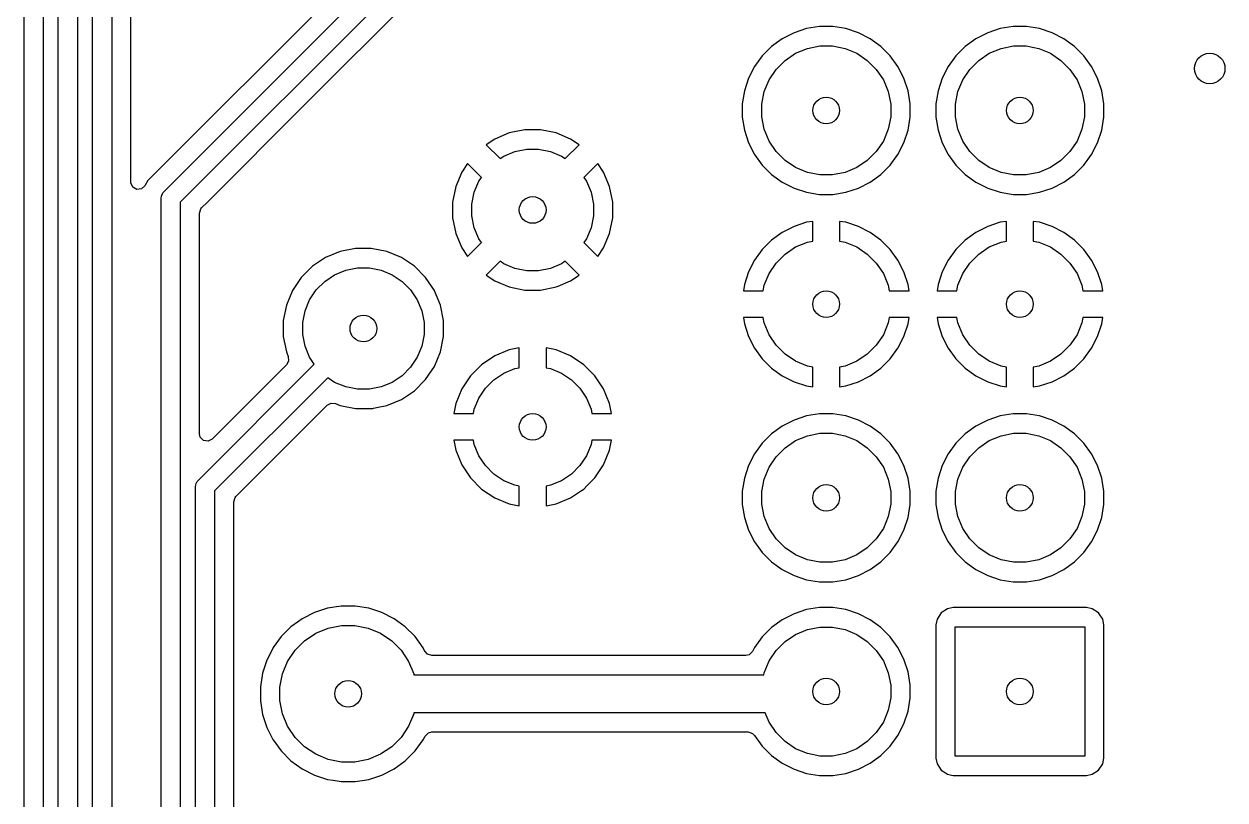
# Model space of a CAD drawing. Extents: x 0 to 130, y -140 to 0.
# Drawn here: x 31.95 to 47.7, y -109.59 to -99.42 of the extents above; entities that cross this region are included whole.
import ezdxf

# ---------------------------------------------------------------- set-up
doc = ezdxf.new("R2010")
doc.units = 0
doc.layers.add('BLACK', color=7, linetype='CONTINUOUS')

msp = doc.modelspace()

# ---------------------------------------------------------------- linework, layer by layer
at = {"layer": 'BLACK', "linetype": 'CONTINUOUS'}
for p, q in [((32.399, -119.942792), (32.399, -56.945208)), ((32.649, -56.996984), (32.649, -119.891015)), ((32.849, -119.756396), (32.849, -57.131604)), ((33.099, -57.18338), (33.099, -119.70462)), ((31.949, -132.734), (31.949, -57.94538)), ((32.199, -57.893604), (32.199, -132.682223)), ((33.3495, -101.488383), (33.3495, -85.223385)), ((38.644833, -96.398526), (33.643438, -101.399921)), ((33.785612, -101.612008), (38.787008, -96.610612)), ((38.927172, -96.824), (33.999, -101.752172)), ((35.642048, -100.463385), (39.001937, -97.103496)), ((42.047558, -99.530125), (41.893214, -99.608766)), ((42.047561, -99.530123), (42.047558, -99.530125)), ((42.212293, -99.476598), (42.047561, -99.530123)), ((42.212297, -99.476597), (42.212293, -99.476598)), ((42.383386, -99.4495), (42.212297, -99.476597)), ((42.383389, -99.4495), (42.383386, -99.4495)), ((42.556611, -99.4495), (42.383389, -99.4495)), ((42.556614, -99.4495), (42.556611, -99.4495)), ((42.727702, -99.476597), (42.556614, -99.4495)), ((42.727706, -99.476598), (42.727702, -99.476597)), ((42.892438, -99.530123), (42.727706, -99.476598)), ((42.892441, -99.530125), (42.892438, -99.530123)), ((43.046785, -99.608766), (42.892441, -99.530125)), ((44.587558, -99.530125), (44.433214, -99.608766)), ((44.587561, -99.530123), (44.587558, -99.530125)), ((44.752293, -99.476598), (44.587561, -99.530123)), ((44.752297, -99.476597), (44.752293, -99.476598)), ((44.923386, -99.4495), (44.752297, -99.476597)), ((44.923389, -99.4495), (44.923386, -99.4495)), ((45.096611, -99.4495), (44.923389, -99.4495)), ((45.096614, -99.4495), (45.096611, -99.4495)), ((45.267702, -99.476597), (45.096614, -99.4495)), ((45.267706, -99.476598), (45.267702, -99.476597)), ((45.432438, -99.530123), (45.267706, -99.476598)), ((45.432441, -99.530125), (45.432438, -99.530123)), ((45.586785, -99.608766), (45.432441, -99.530125)), ((41.893214, -99.608766), (41.753073, -99.710585)), ((43.046787, -99.608767), (43.046785, -99.608766)), ((43.046788, -99.608768), (43.046787, -99.608767)), ((43.186928, -99.710586), (43.046788, -99.608768)), ((44.433214, -99.608766), (44.293073, -99.710585)), ((45.586787, -99.608767), (45.586785, -99.608766)), ((45.586788, -99.608768), (45.586787, -99.608767)), ((45.726928, -99.710586), (45.586788, -99.608768)), ((41.630585, -99.833073), (41.528766, -99.973214)), ((41.753073, -99.710585), (41.630585, -99.833073)), ((41.930766, -99.892941), (42.069313, -99.800367)), ((42.069313, -99.800367), (42.223258, -99.736601)), ((42.223258, -99.736601), (42.386685, -99.704093)), ((42.386685, -99.704093), (42.553315, -99.704093)), ((42.553315, -99.704093), (42.716742, -99.736601)), ((42.716742, -99.736601), (42.870687, -99.800367)), ((42.870687, -99.800367), (43.009234, -99.892941)), ((43.309414, -99.833072), (43.186928, -99.710586)), ((43.411232, -99.973212), (43.309414, -99.833072)), ((44.170585, -99.833073), (44.068766, -99.973214)), ((44.293073, -99.710585), (44.170585, -99.833073)), ((44.470766, -99.892941), (44.609313, -99.800367)), ((44.609313, -99.800367), (44.763258, -99.736601)), ((44.763258, -99.736601), (44.926685, -99.704093)), ((44.926685, -99.704093), (45.093315, -99.704093)), ((45.093315, -99.704093), (45.256742, -99.736601)), ((45.256742, -99.736601), (45.410687, -99.800367)), ((45.410687, -99.800367), (45.549234, -99.892941)), ((45.849414, -99.833072), (45.726928, -99.710586)), ((45.951232, -99.973212), (45.849414, -99.833072)), ((41.528766, -99.973214), (41.450125, -100.127558)), ((41.720367, -100.149313), (41.812941, -100.010766)), ((41.812941, -100.010766), (41.930766, -99.892941)), ((43.009234, -99.892941), (43.127059, -100.010766)), ((43.127059, -100.010766), (43.219633, -100.149313)), ((43.489873, -100.127555), (43.411232, -99.973212)), ((44.068766, -99.973214), (43.990125, -100.127558)), ((44.260367, -100.149313), (44.352941, -100.010766)), ((44.352941, -100.010766), (44.470766, -99.892941)), ((45.549234, -99.892941), (45.667059, -100.010766)), ((45.667059, -100.010766), (45.759633, -100.149313)), ((46.029873, -100.127555), (45.951232, -99.973212)), ((41.450123, -100.127561), (41.396598, -100.292293)), ((41.450125, -100.127558), (41.450123, -100.127561)), ((41.656601, -100.303258), (41.720367, -100.149313)), ((43.219633, -100.149313), (43.283399, -100.303258)), ((43.489873, -100.127557), (43.489873, -100.127555)), ((43.489874, -100.127558), (43.489873, -100.127557)), ((43.489876, -100.127561), (43.489874, -100.127558)), ((43.543401, -100.292293), (43.489876, -100.127561)), ((43.990123, -100.127561), (43.936598, -100.292293)), ((43.990125, -100.127558), (43.990123, -100.127561)), ((44.196601, -100.303258), (44.260367, -100.149313)), ((45.759633, -100.149313), (45.823399, -100.303258)), ((46.029873, -100.127557), (46.029873, -100.127555)), ((46.029874, -100.127558), (46.029873, -100.127557)), ((46.029876, -100.127561), (46.029874, -100.127558)), ((46.083401, -100.292293), (46.029876, -100.127561)), ((41.396597, -100.292297), (41.3695, -100.463385)), ((41.396598, -100.292293), (41.396597, -100.292297)), ((41.624093, -100.466685), (41.656601, -100.303258)), ((43.283399, -100.303258), (43.315907, -100.466685)), ((43.543402, -100.292297), (43.543401, -100.292293)), ((43.5705, -100.463385), (43.543402, -100.292297)), ((43.936597, -100.292297), (43.9095, -100.463385)), ((43.936598, -100.292293), (43.936597, -100.292297)), ((44.164093, -100.466685), (44.196601, -100.303258)), ((45.823399, -100.303258), (45.855907, -100.466685)), ((46.083402, -100.292297), (46.083401, -100.292293)), ((46.1105, -100.463385), (46.083402, -100.292297)), ((34.353652, -101.751781), (35.642048, -100.463385)), ((41.3695, -100.463385), (41.3695, -100.636614)), ((41.624093, -100.633315), (41.624093, -100.466685)), ((43.315907, -100.466685), (43.315907, -100.633315)), ((43.5705, -100.636614), (43.5705, -100.463385)), ((43.9095, -100.463385), (43.9095, -100.636614)), ((44.164093, -100.633315), (44.164093, -100.466685)), ((45.855907, -100.466685), (45.855907, -100.633315)), ((46.1105, -100.636614), (46.1105, -100.463385)), ((41.3695, -100.636614), (41.396597, -100.807702)), ((41.656601, -100.796742), (41.624093, -100.633315)), ((43.315907, -100.633315), (43.283399, -100.796742)), ((43.543402, -100.807702), (43.5705, -100.636614)), ((43.9095, -100.636614), (43.936597, -100.807702)), ((44.196601, -100.796742), (44.164093, -100.633315)), ((45.855907, -100.633315), (45.823399, -100.796742)), ((46.083402, -100.807702), (46.1105, -100.636614)), ((38.516581, -100.8052), (38.313727, -100.845549)), ((38.723418, -100.8052), (38.516581, -100.8052)), ((38.926272, -100.845549), (38.723418, -100.8052)), ((41.720367, -100.950687), (41.656601, -100.796742)), ((43.283399, -100.796742), (43.219633, -100.950687)), ((44.260367, -100.950687), (44.196601, -100.796742)), ((45.823399, -100.796742), (45.759633, -100.950687)), ((38.122638, -100.924701), (38.011349, -100.999061)), ((38.313727, -100.845549), (38.122638, -100.924701)), ((39.11736, -100.924701), (38.926272, -100.845549)), ((39.117374, -100.924708), (39.11736, -100.924701)), ((39.22865, -100.99906), (39.117374, -100.924708)), ((41.396597, -100.807702), (41.396598, -100.807706)), ((41.396598, -100.807706), (41.450123, -100.972438)), ((41.812941, -101.089234), (41.720367, -100.950687)), ((43.219633, -100.950687), (43.127059, -101.089234)), ((43.489876, -100.972438), (43.543401, -100.807706)), ((43.543401, -100.807706), (43.543402, -100.807702)), ((43.936597, -100.807702), (43.936598, -100.807706)), ((43.936598, -100.807706), (43.990123, -100.972438)), ((44.352941, -101.089234), (44.260367, -100.950687)), ((45.759633, -100.950687), (45.667059, -101.089234)), ((46.029876, -100.972438), (46.083401, -100.807706)), ((46.083401, -100.807706), (46.083402, -100.807702)), ((38.011349, -100.999061), (38.194367, -101.182079)), ((38.242883, -101.149663), (38.387772, -101.089648)), ((38.387772, -101.089648), (38.541586, -101.059052)), ((38.541586, -101.059052), (38.698414, -101.059052)), ((38.698414, -101.059052), (38.852228, -101.089648)), ((38.852228, -101.089648), (38.997117, -101.149663)), ((39.04563, -101.182078), (39.22865, -100.99906)), ((41.450123, -100.972438), (41.450125, -100.972441)), ((41.450125, -100.972441), (41.525595, -101.120562)), ((41.525595, -101.120562), (41.528768, -101.126788)), ((41.930766, -101.207059), (41.812941, -101.089234)), ((43.127059, -101.089234), (43.009234, -101.207059)), ((43.411232, -101.126788), (43.489873, -100.972445)), ((43.489873, -100.972445), (43.489874, -100.97244)), ((43.489874, -100.97244), (43.489876, -100.972438)), ((43.990123, -100.972438), (43.990125, -100.972441)), ((43.990125, -100.972441), (44.065595, -101.120562)), ((44.065595, -101.120562), (44.068768, -101.126788)), ((44.470766, -101.207059), (44.352941, -101.089234)), ((45.667059, -101.089234), (45.549234, -101.207059)), ((45.951232, -101.126788), (46.029873, -100.972445)), ((46.029873, -100.972445), (46.029874, -100.97244)), ((46.029874, -100.97244), (46.029876, -100.972438)), ((37.763861, -101.246549), (37.689501, -101.357838)), ((37.946879, -101.429567), (37.763861, -101.246549)), ((38.194367, -101.182079), (38.242883, -101.149663)), ((38.997117, -101.149663), (39.04563, -101.182078)), ((39.476137, -101.246549), (39.293119, -101.429566)), ((39.550498, -101.357839), (39.476137, -101.246549)), ((41.528768, -101.126788), (41.630586, -101.266928)), ((41.630586, -101.266928), (41.753072, -101.389414)), ((42.069313, -101.299633), (41.930766, -101.207059)), ((43.009234, -101.207059), (42.870687, -101.299633)), ((43.186928, -101.389414), (43.309414, -101.266928)), ((43.309414, -101.266928), (43.411232, -101.126788)), ((44.068768, -101.126788), (44.170586, -101.266928)), ((44.170586, -101.266928), (44.293072, -101.389414)), ((44.609313, -101.299633), (44.470766, -101.207059)), ((45.549234, -101.207059), (45.410687, -101.299633)), ((45.726928, -101.389414), (45.849414, -101.266928)), ((45.849414, -101.266928), (45.951232, -101.126788)), ((33.643437, -101.39992), (33.573526, -101.469832)), ((33.643438, -101.399921), (33.643437, -101.39992)), ((37.689501, -101.357838), (37.610349, -101.548927)), ((37.914463, -101.478083), (37.946879, -101.429567)), ((39.293119, -101.429566), (39.325537, -101.478083)), ((39.62965, -101.548927), (39.550498, -101.357839)), ((41.753072, -101.389414), (41.893212, -101.491232)), ((42.223258, -101.363399), (42.069313, -101.299633)), ((42.386685, -101.395907), (42.223258, -101.363399)), ((42.553315, -101.395907), (42.386685, -101.395907)), ((42.716742, -101.363399), (42.553315, -101.395907)), ((42.870687, -101.299633), (42.716742, -101.363399)), ((43.046788, -101.491232), (43.186928, -101.389414)), ((44.293072, -101.389414), (44.433212, -101.491232)), ((44.763258, -101.363399), (44.609313, -101.299633)), ((44.926685, -101.395907), (44.763258, -101.363399)), ((45.093315, -101.395907), (44.926685, -101.395907)), ((45.256742, -101.363399), (45.093315, -101.395907)), ((45.410687, -101.299633), (45.256742, -101.363399)), ((45.586788, -101.491232), (45.726928, -101.389414)), ((33.350042, -101.498731), (33.3495, -101.488383)), ((33.374928, -101.554626), (33.350042, -101.498731)), ((33.427916, -101.585219), (33.374928, -101.554626)), ((33.488766, -101.578824), (33.427916, -101.585219)), ((33.534236, -101.537884), (33.488766, -101.578824)), ((33.573526, -101.469832), (33.534236, -101.537884)), ((37.610349, -101.548927), (37.57, -101.751781)), ((37.854448, -101.622972), (37.914463, -101.478083)), ((39.325537, -101.478083), (39.385552, -101.622972)), ((39.669999, -101.751781), (39.62965, -101.548927)), ((41.893212, -101.491232), (42.047555, -101.569873)), ((42.047555, -101.569873), (42.047557, -101.569873)), ((42.047557, -101.569873), (42.047558, -101.569874)), ((42.047558, -101.569874), (42.047561, -101.569876)), ((42.047561, -101.569876), (42.212293, -101.623401)), ((42.727706, -101.623401), (42.892438, -101.569876)), ((42.892438, -101.569876), (42.89244, -101.569874)), ((42.89244, -101.569874), (42.892445, -101.569873)), ((42.892445, -101.569873), (43.046788, -101.491232)), ((44.433212, -101.491232), (44.587555, -101.569873)), ((44.587555, -101.569873), (44.587557, -101.569873)), ((44.587557, -101.569873), (44.587558, -101.569874)), ((44.587558, -101.569874), (44.587561, -101.569876)), ((44.587561, -101.569876), (44.752293, -101.623401)), ((45.267706, -101.623401), (45.432438, -101.569876)), ((45.432438, -101.569876), (45.43244, -101.569874)), ((45.43244, -101.569874), (45.432445, -101.569873)), ((45.432445, -101.569873), (45.586788, -101.491232)), ((33.749, -101.700396), (33.751402, -101.67601)), ((33.749, -119.383604), (33.749, -101.700396)), ((33.751402, -101.67601), (33.770066, -101.63095)), ((33.770066, -101.63095), (33.770071, -101.630944)), ((33.770071, -101.630944), (33.785612, -101.612008)), ((37.823852, -101.776786), (37.854448, -101.622972)), ((39.385552, -101.622972), (39.416148, -101.776786)), ((42.212293, -101.623401), (42.212297, -101.623402)), ((42.212297, -101.623402), (42.383386, -101.6505)), ((42.383386, -101.6505), (42.383389, -101.6505)), ((42.383389, -101.6505), (42.556614, -101.6505)), ((42.556614, -101.6505), (42.727702, -101.623402)), ((42.727702, -101.623402), (42.727706, -101.623401)), ((44.752293, -101.623401), (44.752297, -101.623402)), ((44.752297, -101.623402), (44.923386, -101.6505)), ((44.923386, -101.6505), (44.923389, -101.6505)), ((44.923389, -101.6505), (45.096614, -101.6505)), ((45.096614, -101.6505), (45.267702, -101.623402)), ((45.267702, -101.623402), (45.267706, -101.623401)), ((33.999, -101.752172), (33.999, -119.331827)), ((34.2495, -101.896941), (34.268407, -101.83875)), ((34.2495, -104.790454), (34.2495, -101.896941)), ((34.268407, -101.83875), (34.278496, -101.826937)), ((34.278496, -101.826937), (34.353652, -101.751781)), ((37.57, -101.751781), (37.57, -101.958618)), ((37.823852, -101.933614), (37.823852, -101.776786)), ((39.416148, -101.776786), (39.416148, -101.933614)), ((39.67, -101.751786), (39.669999, -101.751781)), ((39.67, -101.958613), (39.67, -101.751786)), ((37.57, -101.958618), (37.610349, -102.161472)), ((37.854448, -102.087428), (37.823852, -101.933614)), ((39.416148, -101.933614), (39.385552, -102.087428)), ((39.62965, -102.161472), (39.669999, -101.958618)), ((39.669999, -101.958618), (39.67, -101.958613)), ((42.212412, -102.017086), (42.047751, -102.070588)), ((42.294999, -102.004005), (42.212412, -102.017086)), ((42.295, -102.004005), (42.294999, -102.004005)), ((42.295, -102.26233), (42.295, -102.004005)), ((42.727587, -102.017086), (42.645, -102.004005)), ((42.645, -102.004005), (42.645, -102.26233)), ((42.892248, -102.070588), (42.727587, -102.017086)), ((44.752412, -102.017086), (44.587751, -102.070588)), ((44.834999, -102.004005), (44.752412, -102.017086)), ((44.835, -102.004005), (44.834999, -102.004005)), ((44.835, -102.26233), (44.835, -102.004005)), ((45.267587, -102.017086), (45.185, -102.004005)), ((45.185, -102.004005), (45.185, -102.26233)), ((45.432248, -102.070588), (45.267587, -102.017086)), ((37.610349, -102.161472), (37.689501, -102.35256)), ((37.914463, -102.232317), (37.854448, -102.087428)), ((39.385552, -102.087428), (39.325537, -102.232317)), ((39.550498, -102.352561), (39.62965, -102.161472)), ((41.893471, -102.149197), (41.753403, -102.250962)), ((41.893475, -102.149195), (41.893471, -102.149197)), ((42.047751, -102.070588), (41.893475, -102.149195)), ((43.046524, -102.149195), (42.892248, -102.070588)), ((43.046528, -102.149197), (43.046524, -102.149195)), ((43.186596, -102.250962), (43.046528, -102.149197)), ((44.433471, -102.149197), (44.293403, -102.250962)), ((44.433475, -102.149195), (44.433471, -102.149197)), ((44.587751, -102.070588), (44.433475, -102.149195)), ((45.586524, -102.149195), (45.432248, -102.070588)), ((45.586528, -102.149197), (45.586524, -102.149195)), ((45.726596, -102.250962), (45.586528, -102.149197)), ((36.296532, -102.3595), (36.093581, -102.399869)), ((36.296535, -102.3595), (36.296532, -102.3595)), ((36.503465, -102.3595), (36.296535, -102.3595)), ((36.503467, -102.3595), (36.503465, -102.3595)), ((36.706418, -102.399869), (36.503467, -102.3595)), ((37.689501, -102.35256), (37.689508, -102.352574)), ((37.689508, -102.352574), (37.76386, -102.463849)), ((37.76386, -102.463849), (37.946878, -102.28083)), ((37.946878, -102.28083), (37.914463, -102.232317)), ((39.325537, -102.232317), (39.29312, -102.280832)), ((39.29312, -102.280832), (39.476137, -102.463849)), ((39.476137, -102.463849), (39.550498, -102.352561)), ((41.630962, -102.373403), (41.529197, -102.513471)), ((41.753403, -102.250962), (41.630962, -102.373403)), ((41.930766, -102.432941), (42.069313, -102.340367)), ((42.069313, -102.340367), (42.223258, -102.276601)), ((42.223258, -102.276601), (42.295, -102.26233)), ((42.645, -102.26233), (42.716742, -102.276601)), ((42.716742, -102.276601), (42.870687, -102.340367)), ((42.870687, -102.340367), (43.009234, -102.432941)), ((43.309037, -102.373403), (43.186596, -102.250962)), ((43.410802, -102.513471), (43.309037, -102.373403)), ((44.170962, -102.373403), (44.069197, -102.513471)), ((44.293403, -102.250962), (44.170962, -102.373403)), ((44.470766, -102.432941), (44.609313, -102.340367)), ((44.609313, -102.340367), (44.763258, -102.276601)), ((44.763258, -102.276601), (44.835, -102.26233)), ((45.185, -102.26233), (45.256742, -102.276601)), ((45.256742, -102.276601), (45.410687, -102.340367)), ((45.410687, -102.340367), (45.549234, -102.432941)), ((45.849037, -102.373403), (45.726596, -102.250962)), ((45.950802, -102.513471), (45.849037, -102.373403)), ((35.902402, -102.479058), (35.730348, -102.59402)), ((36.093581, -102.399869), (35.902402, -102.479058)), ((36.897597, -102.479058), (36.706418, -102.399869)), ((37.069651, -102.59402), (36.897597, -102.479058)), ((38.194366, -102.528319), (38.011349, -102.711337)), ((38.242883, -102.560737), (38.194366, -102.528319)), ((39.045632, -102.52832), (38.997117, -102.560737)), ((39.228649, -102.711337), (39.045632, -102.52832)), ((41.529195, -102.513475), (41.450588, -102.667751)), ((41.529197, -102.513471), (41.529195, -102.513475)), ((41.812941, -102.550766), (41.930766, -102.432941)), ((43.009234, -102.432941), (43.127059, -102.550766)), ((43.410804, -102.513475), (43.410802, -102.513471)), ((43.489411, -102.667751), (43.410804, -102.513475)), ((44.069195, -102.513475), (43.990588, -102.667751)), ((44.069197, -102.513471), (44.069195, -102.513475)), ((44.352941, -102.550766), (44.470766, -102.432941)), ((45.549234, -102.432941), (45.667059, -102.550766)), ((45.950804, -102.513475), (45.950802, -102.513471)), ((46.029411, -102.667751), (45.950804, -102.513475)), ((35.730348, -102.59402), (35.58402, -102.740348)), ((36.022883, -102.704463), (36.167772, -102.644448)), ((36.167772, -102.644448), (36.321586, -102.613852)), ((36.321586, -102.613852), (36.478414, -102.613852)), ((36.478414, -102.613852), (36.632228, -102.644448)), ((36.632228, -102.644448), (36.777117, -102.704463)), ((37.069655, -102.594023), (37.069651, -102.59402)), ((37.215977, -102.740345), (37.069655, -102.594023)), ((38.387772, -102.620752), (38.242883, -102.560737)), ((38.541586, -102.651348), (38.387772, -102.620752)), ((38.698414, -102.651348), (38.541586, -102.651348)), ((38.852228, -102.620752), (38.698414, -102.651348)), ((38.997117, -102.560737), (38.852228, -102.620752)), ((41.450588, -102.667751), (41.397084, -102.83242)), ((41.656601, -102.843258), (41.720367, -102.689313)), ((41.720367, -102.689313), (41.812941, -102.550766)), ((43.127059, -102.550766), (43.219633, -102.689313)), ((43.219633, -102.689313), (43.283399, -102.843258)), ((43.542915, -102.83242), (43.489411, -102.667751)), ((43.990588, -102.667751), (43.937084, -102.83242)), ((44.196601, -102.843258), (44.260367, -102.689313)), ((44.260367, -102.689313), (44.352941, -102.550766)), ((45.667059, -102.550766), (45.759633, -102.689313)), ((45.759633, -102.689313), (45.823399, -102.843258)), ((46.082915, -102.83242), (46.029411, -102.667751)), ((35.58402, -102.740348), (35.469058, -102.912402)), ((35.781592, -102.902485), (35.892485, -102.791592)), ((35.892485, -102.791592), (36.022883, -102.704463)), ((36.777117, -102.704463), (36.907515, -102.791592)), ((36.907515, -102.791592), (37.018408, -102.902485)), ((37.330941, -102.912402), (37.215977, -102.740345)), ((38.011349, -102.711337), (38.122639, -102.785698)), ((38.122639, -102.785698), (38.313727, -102.86485)), ((38.926275, -102.864849), (38.954572, -102.853128)), ((38.954572, -102.853128), (38.954575, -102.853127)), ((38.954575, -102.853127), (39.117361, -102.785698)), ((39.117361, -102.785698), (39.228649, -102.711337)), ((41.397084, -102.83242), (41.384006, -102.915)), ((41.64233, -102.915), (41.656601, -102.843258)), ((43.283399, -102.843258), (43.29767, -102.915)), ((43.555994, -102.915), (43.542915, -102.83242)), ((43.937084, -102.83242), (43.924006, -102.915)), ((44.18233, -102.915), (44.196601, -102.843258)), ((45.823399, -102.843258), (45.83767, -102.915)), ((46.095994, -102.915), (46.082915, -102.83242)), ((35.469058, -102.912402), (35.389869, -103.103581)), ((35.694463, -103.032883), (35.781592, -102.902485)), ((37.018408, -102.902485), (37.105537, -103.032883)), ((37.332017, -102.915), (37.330941, -102.912402)), ((37.41013, -103.10358), (37.332017, -102.915)), ((38.313727, -102.86485), (38.516581, -102.905199)), ((38.516581, -102.905199), (38.516586, -102.9052)), ((38.516586, -102.9052), (38.723414, -102.9052)), ((38.723414, -102.9052), (38.723418, -102.905199)), ((38.723418, -102.905199), (38.926273, -102.864849)), ((38.926273, -102.864849), (38.926275, -102.864849)), ((41.384006, -102.915), (41.64233, -102.915)), ((43.29767, -102.915), (43.555994, -102.915)), ((43.924006, -102.915), (44.18233, -102.915)), ((45.83767, -102.915), (46.095994, -102.915)), ((35.389869, -103.103581), (35.3495, -103.306532)), ((35.634448, -103.177772), (35.694463, -103.032883)), ((37.105537, -103.032883), (37.165552, -103.177772)), ((37.4505, -103.306535), (37.41013, -103.10358)), ((35.3495, -103.306532), (35.3495, -103.513467)), ((35.603852, -103.331586), (35.634448, -103.177772)), ((37.165552, -103.177772), (37.196148, -103.331586)), ((37.4505, -103.513465), (37.4505, -103.306535)), ((41.384006, -103.265), (41.397084, -103.347579)), ((41.64233, -103.265), (41.384006, -103.265)), ((41.656601, -103.336742), (41.64233, -103.265)), ((43.29767, -103.265), (43.283399, -103.336742)), ((43.555994, -103.265), (43.29767, -103.265)), ((43.542915, -103.347579), (43.555994, -103.265)), ((43.924006, -103.265), (43.937084, -103.347579)), ((44.18233, -103.265), (43.924006, -103.265)), ((44.196601, -103.336742), (44.18233, -103.265)), ((45.83767, -103.265), (45.823399, -103.336742)), ((46.095994, -103.265), (45.83767, -103.265)), ((46.082915, -103.347579), (46.095994, -103.265)), ((35.603852, -103.488414), (35.603852, -103.331586)), ((37.196148, -103.331586), (37.196148, -103.488414)), ((41.397084, -103.347579), (41.450588, -103.512248)), ((41.720367, -103.490687), (41.656601, -103.336742)), ((43.283399, -103.336742), (43.219633, -103.490687)), ((43.489411, -103.512248), (43.542915, -103.347579)), ((43.937084, -103.347579), (43.990588, -103.512248)), ((44.260367, -103.490687), (44.196601, -103.336742)), ((45.823399, -103.336742), (45.759633, -103.490687)), ((46.029411, -103.512248), (46.082915, -103.347579)), ((35.3495, -103.513467), (35.389869, -103.716418)), ((35.634448, -103.642228), (35.603852, -103.488414)), ((37.196148, -103.488414), (37.165552, -103.642228)), ((37.41013, -103.71642), (37.4505, -103.513465)), ((41.450588, -103.512248), (41.529195, -103.666524)), ((41.812941, -103.629234), (41.720367, -103.490687)), ((41.930766, -103.747059), (41.812941, -103.629234)), ((43.127059, -103.629234), (43.009234, -103.747059)), ((43.219633, -103.490687), (43.127059, -103.629234)), ((43.410804, -103.666524), (43.489411, -103.512248)), ((43.990588, -103.512248), (44.069195, -103.666524)), ((44.352941, -103.629234), (44.260367, -103.490687)), ((44.470766, -103.747059), (44.352941, -103.629234)), ((45.667059, -103.629234), (45.549234, -103.747059)), ((45.759633, -103.490687), (45.667059, -103.629234)), ((45.950804, -103.666524), (46.029411, -103.512248)), ((35.389869, -103.716418), (35.41513, -103.777404)), ((35.41513, -103.777404), (35.419929, -103.8384)), ((35.694463, -103.787117), (35.634448, -103.642228)), ((35.755202, -103.87802), (35.694463, -103.787117)), ((37.105537, -103.787117), (37.018408, -103.917515)), ((37.165552, -103.642228), (37.105537, -103.787117)), ((37.330941, -103.907598), (37.41013, -103.71642)), ((38.122625, -103.769508), (37.95067, -103.884405)), ((38.122639, -103.769501), (38.122625, -103.769508)), ((38.313722, -103.690351), (38.122639, -103.769501)), ((38.313728, -103.690349), (38.313722, -103.690351)), ((38.445, -103.664237), (38.313728, -103.690349)), ((38.445, -103.923064), (38.445, -103.664237)), ((38.926271, -103.690349), (38.795, -103.664237)), ((38.795, -103.664237), (38.795, -103.923064)), ((38.926277, -103.690351), (38.926271, -103.690349)), ((39.11736, -103.769501), (38.926277, -103.690351)), ((39.117374, -103.769508), (39.11736, -103.769501)), ((39.289329, -103.884405), (39.117374, -103.769508)), ((41.529195, -103.666524), (41.529197, -103.666528)), ((41.529197, -103.666528), (41.630962, -103.806596)), ((42.069313, -103.839633), (41.930766, -103.747059)), ((43.009234, -103.747059), (42.870687, -103.839633)), ((43.309037, -103.806596), (43.410802, -103.666528)), ((43.410802, -103.666528), (43.410804, -103.666524)), ((44.069195, -103.666524), (44.069197, -103.666528)), ((44.069197, -103.666528), (44.170962, -103.806596)), ((44.609313, -103.839633), (44.470766, -103.747059)), ((45.549234, -103.747059), (45.410687, -103.839633)), ((45.849037, -103.806596), (45.950802, -103.666528)), ((45.950802, -103.666528), (45.950804, -103.666524)), ((34.235612, -105.397612), (35.755202, -103.87802)), ((35.393669, -103.885292), (34.418504, -104.860458)), ((35.419929, -103.8384), (35.393669, -103.885292)), ((37.018408, -103.917515), (36.907515, -104.028408)), ((37.215977, -104.079655), (37.330941, -103.907598)), ((37.95067, -103.884405), (37.804405, -104.03067)), ((38.242883, -103.994463), (38.387772, -103.934448)), ((38.387772, -103.934448), (38.445, -103.923064)), ((38.795, -103.923064), (38.852228, -103.934448)), ((38.852228, -103.934448), (38.997117, -103.994463)), ((39.435594, -104.03067), (39.289329, -103.884405)), ((41.630962, -103.806596), (41.753403, -103.929037)), ((41.753403, -103.929037), (41.893471, -104.030802)), ((42.223258, -103.903399), (42.069313, -103.839633)), ((42.295, -103.917669), (42.223258, -103.903399)), ((42.295, -104.175994), (42.295, -103.917669)), ((42.716742, -103.903399), (42.645, -103.917669)), ((42.645, -103.917669), (42.645, -104.175993)), ((42.870687, -103.839633), (42.716742, -103.903399)), ((43.046528, -104.030802), (43.186596, -103.929037)), ((43.186596, -103.929037), (43.309037, -103.806596)), ((44.170962, -103.806596), (44.293403, -103.929037)), ((44.293403, -103.929037), (44.433471, -104.030802)), ((44.763258, -103.903399), (44.609313, -103.839633)), ((44.835, -103.917669), (44.763258, -103.903399)), ((44.835, -104.175994), (44.835, -103.917669)), ((45.256742, -103.903399), (45.185, -103.917669)), ((45.185, -103.917669), (45.185, -104.175993)), ((45.410687, -103.839633), (45.256742, -103.903399)), ((45.586528, -104.030802), (45.726596, -103.929037)), ((45.726596, -103.929037), (45.849037, -103.806596)), ((35.931979, -104.054797), (34.449, -105.537776)), ((36.022883, -104.115537), (35.931979, -104.054797)), ((36.907515, -104.028408), (36.777117, -104.115537)), ((37.069655, -104.225977), (37.215977, -104.079655)), ((37.804405, -104.03067), (37.689508, -104.202625)), ((38.001592, -104.192485), (38.112485, -104.081592)), ((38.112485, -104.081592), (38.242883, -103.994463)), ((38.997117, -103.994463), (39.127515, -104.081592)), ((39.127515, -104.081592), (39.238408, -104.192485)), ((39.550491, -104.202625), (39.435594, -104.03067)), ((41.893471, -104.030802), (41.893475, -104.030804)), ((41.893475, -104.030804), (42.047751, -104.109411)), ((42.047751, -104.109411), (42.21242, -104.162915)), ((42.727579, -104.162915), (42.892248, -104.109411)), ((42.892248, -104.109411), (43.046524, -104.030804)), ((43.046524, -104.030804), (43.046528, -104.030802)), ((44.433471, -104.030802), (44.433475, -104.030804)), ((44.433475, -104.030804), (44.587751, -104.109411)), ((44.587751, -104.109411), (44.75242, -104.162915)), ((45.267579, -104.162915), (45.432248, -104.109411)), ((45.432248, -104.109411), (45.586524, -104.030804)), ((45.586524, -104.030804), (45.586528, -104.030802)), ((36.167772, -104.175552), (36.022883, -104.115537)), ((36.321586, -104.206148), (36.167772, -104.175552)), ((36.478414, -104.206148), (36.321586, -104.206148)), ((36.632228, -104.175552), (36.478414, -104.206148)), ((36.777117, -104.115537), (36.632228, -104.175552)), ((36.897598, -104.340941), (37.069655, -104.225977)), ((37.689501, -104.202639), (37.610349, -104.393728)), ((37.689508, -104.202625), (37.689501, -104.202639)), ((37.914463, -104.322883), (38.001592, -104.192485)), ((39.238408, -104.192485), (39.325537, -104.322883)), ((39.550498, -104.202639), (39.550491, -104.202625)), ((39.62965, -104.393728), (39.550498, -104.202639)), ((42.21242, -104.162915), (42.295, -104.175994)), ((42.645, -104.175993), (42.727579, -104.162915)), ((44.75242, -104.162915), (44.835, -104.175994)), ((45.185, -104.175993), (45.267579, -104.162915)), ((35.816036, -104.524999), (35.924708, -104.416327)), ((35.924708, -104.416327), (35.979223, -104.388552)), ((35.979223, -104.388552), (36.032593, -104.394868)), ((36.032593, -104.394868), (36.09358, -104.42013)), ((36.09358, -104.42013), (36.296535, -104.4605)), ((36.594816, -104.442329), (36.70642, -104.42013)), ((36.70642, -104.42013), (36.897598, -104.340941)), ((37.610349, -104.393728), (37.584239, -104.524999)), ((37.854448, -104.467772), (37.914463, -104.322883)), ((39.325537, -104.322883), (39.385552, -104.467772)), ((39.65576, -104.524999), (39.62965, -104.393728)), ((34.72849, -105.612546), (35.816036, -104.524999)), ((36.296535, -104.4605), (36.296536, -104.4605)), ((36.296536, -104.4605), (36.503464, -104.4605)), ((36.503464, -104.4605), (36.503465, -104.4605)), ((36.503465, -104.4605), (36.522997, -104.456614)), ((36.522997, -104.456614), (36.53357, -104.454512)), ((36.53357, -104.454512), (36.594816, -104.442329)), ((37.584239, -104.524999), (37.58424, -104.525)), ((37.58424, -104.525), (37.843064, -104.525)), ((37.843064, -104.525), (37.854448, -104.467772)), ((39.385552, -104.467772), (39.396936, -104.525)), ((39.396936, -104.525), (39.65576, -104.525)), ((39.65576, -104.525), (39.65576, -104.524999)), ((42.212293, -104.556598), (42.047561, -104.610123)), ((42.212297, -104.556597), (42.212293, -104.556598)), ((42.383386, -104.5295), (42.212297, -104.556597)), ((42.383389, -104.5295), (42.383386, -104.5295)), ((42.556611, -104.5295), (42.383389, -104.5295)), ((42.556614, -104.5295), (42.556611, -104.5295)), ((42.727702, -104.556597), (42.556614, -104.5295)), ((42.727706, -104.556598), (42.727702, -104.556597)), ((42.892438, -104.610123), (42.727706, -104.556598)), ((44.752293, -104.556598), (44.587561, -104.610123)), ((44.752297, -104.556597), (44.752293, -104.556598)), ((44.923386, -104.5295), (44.752297, -104.556597)), ((44.923389, -104.5295), (44.923386, -104.5295)), ((45.096611, -104.5295), (44.923389, -104.5295)), ((45.096614, -104.5295), (45.096611, -104.5295)), ((45.267702, -104.556597), (45.096614, -104.5295)), ((45.267706, -104.556598), (45.267702, -104.556597)), ((45.432438, -104.610123), (45.267706, -104.556598)), ((41.893214, -104.688766), (41.753073, -104.790585)), ((42.047558, -104.610125), (41.893214, -104.688766)), ((42.047561, -104.610123), (42.047558, -104.610125)), ((42.892441, -104.610125), (42.892438, -104.610123)), ((43.046785, -104.688766), (42.892441, -104.610125)), ((43.046787, -104.688767), (43.046785, -104.688766)), ((43.046788, -104.688768), (43.046787, -104.688767)), ((43.186928, -104.790586), (43.046788, -104.688768)), ((44.433214, -104.688766), (44.293073, -104.790585)), ((44.587558, -104.610125), (44.433214, -104.688766)), ((44.587561, -104.610123), (44.587558, -104.610125)), ((45.432441, -104.610125), (45.432438, -104.610123)), ((45.586785, -104.688766), (45.432441, -104.610125)), ((45.586787, -104.688767), (45.586785, -104.688766)), ((45.586788, -104.688768), (45.586787, -104.688767)), ((45.726928, -104.790586), (45.586788, -104.688768)), ((34.26029, -104.835399), (34.2495, -104.790454)), ((34.303555, -104.878664), (34.26029, -104.835399)), ((34.363987, -104.888235), (34.303555, -104.878664)), ((34.418504, -104.860458), (34.363987, -104.888235)), ((37.584239, -104.875), (37.610349, -105.006271)), ((37.843064, -104.875), (37.584239, -104.875)), ((37.854448, -104.932228), (37.843064, -104.875)), ((39.396936, -104.875), (39.385552, -104.932228)), ((39.655761, -104.875), (39.396936, -104.875)), ((39.62965, -105.006271), (39.655761, -104.875)), ((41.753073, -104.790585), (41.630585, -104.913073)), ((41.930766, -104.972941), (42.069313, -104.880367)), ((42.069313, -104.880367), (42.223258, -104.816601)), ((42.223258, -104.816601), (42.386685, -104.784093)), ((42.386685, -104.784093), (42.553315, -104.784093)), ((42.553315, -104.784093), (42.716742, -104.816601)), ((42.716742, -104.816601), (42.870687, -104.880367)), ((42.870687, -104.880367), (43.009234, -104.972941)), ((43.309414, -104.913072), (43.186928, -104.790586)), ((44.293073, -104.790585), (44.170585, -104.913073)), ((44.470766, -104.972941), (44.609313, -104.880367)), ((44.609313, -104.880367), (44.763258, -104.816601)), ((44.763258, -104.816601), (44.926685, -104.784093)), ((44.926685, -104.784093), (45.093315, -104.784093)), ((45.093315, -104.784093), (45.256742, -104.816601)), ((45.256742, -104.816601), (45.410687, -104.880367)), ((45.410687, -104.880367), (45.549234, -104.972941)), ((45.849414, -104.913072), (45.726928, -104.790586)), ((37.610349, -105.006271), (37.689501, -105.19736)), ((37.914463, -105.077117), (37.854448, -104.932228)), ((39.385552, -104.932228), (39.325537, -105.077117)), ((39.550498, -105.19736), (39.62965, -105.006271)), ((41.528766, -105.053214), (41.450125, -105.207558)), ((41.630585, -104.913073), (41.528766, -105.053214)), ((41.812941, -105.090766), (41.930766, -104.972941)), ((43.009234, -104.972941), (43.127059, -105.090766)), ((43.411232, -105.053212), (43.309414, -104.913072)), ((43.489873, -105.207555), (43.411232, -105.053212)), ((44.068766, -105.053214), (43.990125, -105.207558)), ((44.170585, -104.913073), (44.068766, -105.053214)), ((44.352941, -105.090766), (44.470766, -104.972941)), ((45.549234, -104.972941), (45.667059, -105.090766)), ((45.951232, -105.053212), (45.849414, -104.913072)), ((46.029873, -105.207555), (45.951232, -105.053212)), ((37.689501, -105.19736), (37.689508, -105.197374)), ((37.689508, -105.197374), (37.804405, -105.369329)), ((38.001592, -105.207515), (37.914463, -105.077117)), ((38.112485, -105.318408), (38.001592, -105.207515)), ((39.238408, -105.207515), (39.127515, -105.318408)), ((39.325537, -105.077117), (39.238408, -105.207515)), ((39.435594, -105.369329), (39.550491, -105.197374)), ((39.550491, -105.197374), (39.550498, -105.19736)), ((41.450123, -105.207561), (41.396598, -105.372293)), ((41.450125, -105.207558), (41.450123, -105.207561)), ((41.720367, -105.229313), (41.812941, -105.090766)), ((43.127059, -105.090766), (43.219633, -105.229313)), ((43.489873, -105.207557), (43.489873, -105.207555)), ((43.489874, -105.207558), (43.489873, -105.207557)), ((43.489876, -105.207561), (43.489874, -105.207558)), ((43.543401, -105.372293), (43.489876, -105.207561)), ((43.990123, -105.207561), (43.936598, -105.372293)), ((43.990125, -105.207558), (43.990123, -105.207561)), ((44.260367, -105.229313), (44.352941, -105.090766)), ((45.667059, -105.090766), (45.759633, -105.229313)), ((46.029873, -105.207557), (46.029873, -105.207555)), ((46.029874, -105.207558), (46.029873, -105.207557)), ((46.029876, -105.207561), (46.029874, -105.207558)), ((46.083401, -105.372293), (46.029876, -105.207561)), ((37.804405, -105.369329), (37.95067, -105.515594)), ((38.242883, -105.405537), (38.112485, -105.318408)), ((39.127515, -105.318408), (38.997117, -105.405537)), ((39.335429, -105.469495), (39.435594, -105.369329)), ((41.396597, -105.372297), (41.3695, -105.543385)), ((41.396598, -105.372293), (41.396597, -105.372297)), ((41.656601, -105.383258), (41.720367, -105.229313)), ((43.219633, -105.229313), (43.283399, -105.383258)), ((43.543402, -105.372297), (43.543401, -105.372293)), ((43.5705, -105.543385), (43.543402, -105.372297)), ((43.936597, -105.372297), (43.9095, -105.543385)), ((43.936598, -105.372293), (43.936597, -105.372297)), ((44.196601, -105.383258), (44.260367, -105.229313)), ((45.759633, -105.229313), (45.823399, -105.383258)), ((46.083402, -105.372297), (46.083401, -105.372293)), ((46.1105, -105.543385), (46.083402, -105.372297)), ((34.199, -105.486), (34.201402, -105.461614)), ((34.199, -119.197208), (34.199, -105.486)), ((34.201402, -105.461614), (34.20311, -105.457491)), ((34.20311, -105.457491), (34.208644, -105.444129)), ((34.208644, -105.444129), (34.220066, -105.416554)), ((34.220066, -105.416554), (34.220071, -105.416548)), ((34.220071, -105.416548), (34.235612, -105.397612)), ((37.95067, -105.515594), (38.122625, -105.630491)), ((38.387772, -105.465552), (38.242883, -105.405537)), ((38.445, -105.476935), (38.387772, -105.465552)), ((38.445, -105.73576), (38.445, -105.476935)), ((38.852228, -105.465552), (38.795, -105.476935)), ((38.795, -105.476935), (38.795, -105.73576)), ((38.997117, -105.405537), (38.852228, -105.465552)), ((39.247737, -105.543385), (39.289329, -105.515594)), ((39.289329, -105.515594), (39.335429, -105.469495)), ((41.624093, -105.546685), (41.656601, -105.383258)), ((43.283399, -105.383258), (43.315907, -105.546685)), ((44.164093, -105.546685), (44.196601, -105.383258)), ((45.823399, -105.383258), (45.855907, -105.546685)), ((34.449, -105.537776), (34.449, -119.145431)), ((34.6995, -105.682544), (34.718407, -105.624353)), ((34.6995, -108.10945), (34.6995, -105.682544)), ((34.718407, -105.624353), (34.72849, -105.612546)), ((38.122625, -105.630491), (38.122639, -105.630498)), ((38.122639, -105.630498), (38.313728, -105.70965)), ((38.926271, -105.70965), (39.11736, -105.630498)), ((39.11736, -105.630498), (39.117374, -105.630491)), ((39.117374, -105.630491), (39.247737, -105.543385)), ((41.3695, -105.543385), (41.3695, -105.716614)), ((41.624093, -105.713315), (41.624093, -105.546685)), ((43.315907, -105.546685), (43.315907, -105.713315)), ((43.5705, -105.716614), (43.5705, -105.543385)), ((43.9095, -105.543385), (43.9095, -105.716614)), ((44.164093, -105.713315), (44.164093, -105.546685)), ((45.855907, -105.546685), (45.855907, -105.713315)), ((46.1105, -105.716614), (46.1105, -105.543385)), ((38.313728, -105.70965), (38.313727, -105.70965)), ((38.313727, -105.70965), (38.444999, -105.73576)), ((38.444999, -105.73576), (38.445, -105.73576)), ((38.795, -105.73576), (38.926271, -105.70965)), ((41.3695, -105.716614), (41.396597, -105.887702)), ((41.656601, -105.876742), (41.624093, -105.713315)), ((43.315907, -105.713315), (43.283399, -105.876742)), ((43.543402, -105.887702), (43.5705, -105.716614)), ((43.9095, -105.716614), (43.936597, -105.887702)), ((44.196601, -105.876742), (44.164093, -105.713315)), ((45.855907, -105.713315), (45.823399, -105.876742)), ((46.083402, -105.887702), (46.1105, -105.716614)), ((41.396597, -105.887702), (41.396598, -105.887706)), ((41.396598, -105.887706), (41.450123, -106.052438)), ((41.720367, -106.030687), (41.656601, -105.876742)), ((43.283399, -105.876742), (43.219633, -106.030687)), ((43.489876, -106.052438), (43.543401, -105.887706)), ((43.543401, -105.887706), (43.543402, -105.887702)), ((43.936597, -105.887702), (43.936598, -105.887706)), ((43.936598, -105.887706), (43.990123, -106.052438)), ((44.260367, -106.030687), (44.196601, -105.876742)), ((45.823399, -105.876742), (45.759633, -106.030687)), ((46.029876, -106.052438), (46.083401, -105.887706)), ((46.083401, -105.887706), (46.083402, -105.887702)), ((41.450123, -106.052438), (41.450125, -106.052441)), ((41.450125, -106.052441), (41.528635, -106.206528)), ((41.812941, -106.169234), (41.720367, -106.030687)), ((43.219633, -106.030687), (43.127059, -106.169234)), ((43.411232, -106.206788), (43.489873, -106.052445)), ((43.489873, -106.052445), (43.489874, -106.05244)), ((43.489874, -106.05244), (43.489876, -106.052438)), ((43.990123, -106.052438), (43.990125, -106.052441)), ((43.990125, -106.052441), (44.068635, -106.206528)), ((44.352941, -106.169234), (44.260367, -106.030687)), ((45.759633, -106.030687), (45.667059, -106.169234)), ((45.951232, -106.206788), (46.029873, -106.052445)), ((46.029873, -106.052445), (46.029874, -106.05244)), ((46.029874, -106.05244), (46.029876, -106.052438)), ((41.528635, -106.206528), (41.528768, -106.206788)), ((41.528768, -106.206788), (41.630586, -106.346928)), ((41.930766, -106.287059), (41.812941, -106.169234)), ((42.069313, -106.379633), (41.930766, -106.287059)), ((43.009234, -106.287059), (42.870687, -106.379633)), ((43.127059, -106.169234), (43.009234, -106.287059)), ((43.309414, -106.346928), (43.411232, -106.206788)), ((44.068635, -106.206528), (44.068768, -106.206788)), ((44.068768, -106.206788), (44.170586, -106.346928)), ((44.470766, -106.287059), (44.352941, -106.169234)), ((44.609313, -106.379633), (44.470766, -106.287059)), ((45.549234, -106.287059), (45.410687, -106.379633)), ((45.667059, -106.169234), (45.549234, -106.287059)), ((45.849414, -106.346928), (45.951232, -106.206788)), ((41.630586, -106.346928), (41.753072, -106.469414)), ((41.753072, -106.469414), (41.893212, -106.571232)), ((42.223258, -106.443399), (42.069313, -106.379633)), ((42.386685, -106.475907), (42.223258, -106.443399)), ((42.553315, -106.475907), (42.386685, -106.475907)), ((42.716742, -106.443399), (42.553315, -106.475907)), ((42.870687, -106.379633), (42.716742, -106.443399)), ((43.046788, -106.571232), (43.186928, -106.469414)), ((43.186928, -106.469414), (43.309414, -106.346928)), ((44.170586, -106.346928), (44.293072, -106.469414)), ((44.293072, -106.469414), (44.433212, -106.571232)), ((44.763258, -106.443399), (44.609313, -106.379633)), ((44.926685, -106.475907), (44.763258, -106.443399)), ((45.093315, -106.475907), (44.926685, -106.475907)), ((45.256742, -106.443399), (45.093315, -106.475907)), ((45.410687, -106.379633), (45.256742, -106.443399)), ((45.586788, -106.571232), (45.726928, -106.469414)), ((45.726928, -106.469414), (45.849414, -106.346928)), ((41.893212, -106.571232), (42.047555, -106.649873)), ((42.892445, -106.649873), (43.046788, -106.571232)), ((44.433212, -106.571232), (44.587555, -106.649873)), ((45.432445, -106.649873), (45.586788, -106.571232)), ((42.047555, -106.649873), (42.047557, -106.649873)), ((42.047557, -106.649873), (42.047558, -106.649874)), ((42.047558, -106.649874), (42.047561, -106.649876)), ((42.047561, -106.649876), (42.212293, -106.703401)), ((42.212293, -106.703401), (42.212297, -106.703402)), ((42.212297, -106.703402), (42.383386, -106.7305)), ((42.383386, -106.7305), (42.383389, -106.7305)), ((42.383389, -106.7305), (42.556614, -106.7305)), ((42.556614, -106.7305), (42.727702, -106.703402)), ((42.727702, -106.703402), (42.727706, -106.703401)), ((42.727706, -106.703401), (42.892438, -106.649876)), ((42.892438, -106.649876), (42.89244, -106.649874)), ((42.89244, -106.649874), (42.892445, -106.649873)), ((44.587555, -106.649873), (44.587557, -106.649873)), ((44.587557, -106.649873), (44.587558, -106.649874)), ((44.587558, -106.649874), (44.587561, -106.649876)), ((44.587561, -106.649876), (44.752293, -106.703401)), ((44.752293, -106.703401), (44.752297, -106.703402)), ((44.752297, -106.703402), (44.923386, -106.7305)), ((44.923386, -106.7305), (44.923389, -106.7305)), ((44.923389, -106.7305), (45.096614, -106.7305)), ((45.096614, -106.7305), (45.267702, -106.703402)), ((45.267702, -106.703402), (45.267706, -106.703401)), ((45.267706, -106.703401), (45.432438, -106.649876)), ((45.432438, -106.649876), (45.43244, -106.649874)), ((45.43244, -106.649874), (45.432445, -106.649873)), ((35.930593, -107.077828), (35.758362, -107.133788)), ((36.109451, -107.0495), (35.930593, -107.077828)), ((36.109454, -107.0495), (36.109451, -107.0495)), ((36.290546, -107.0495), (36.109454, -107.0495)), ((36.290549, -107.0495), (36.290546, -107.0495)), ((36.469406, -107.077828), (36.290549, -107.0495)), ((36.641637, -107.133788), (36.469406, -107.077828)), ((42.212293, -107.096598), (42.047561, -107.150123)), ((42.212297, -107.096597), (42.212293, -107.096598)), ((42.383386, -107.0695), (42.212297, -107.096597)), ((42.383389, -107.0695), (42.383386, -107.0695)), ((42.556611, -107.0695), (42.383389, -107.0695)), ((42.556614, -107.0695), (42.556611, -107.0695)), ((42.727702, -107.096597), (42.556614, -107.0695)), ((42.727706, -107.096598), (42.727702, -107.096597)), ((42.892438, -107.150123), (42.727706, -107.096598)), ((44.062257, -107.084035), (43.9794, -107.139397)), ((44.062263, -107.084033), (44.062257, -107.084035)), ((44.135315, -107.069501), (44.062263, -107.084033)), ((44.135325, -107.0695), (44.135315, -107.069501)), ((44.135326, -107.0695), (44.135325, -107.0695)), ((45.884674, -107.0695), (44.135326, -107.0695)), ((45.884684, -107.069501), (45.884674, -107.0695)), ((45.957736, -107.084033), (45.884684, -107.069501)), ((45.957737, -107.084033), (45.957736, -107.084033)), ((45.95774, -107.084034), (45.957737, -107.084033)), ((45.957742, -107.084035), (45.95774, -107.084034)), ((46.040599, -107.139397), (45.957742, -107.084035)), ((35.550202, -107.250009), (35.450499, -107.322447)), ((35.597008, -107.216002), (35.550202, -107.250009)), ((35.758362, -107.133788), (35.597008, -107.216002)), ((36.802991, -107.216002), (36.641637, -107.133788)), ((36.802993, -107.216003), (36.802991, -107.216002)), ((36.802994, -107.216004), (36.802993, -107.216003)), ((36.949501, -107.322447), (36.802994, -107.216004)), ((41.893214, -107.228766), (41.753073, -107.330585)), ((42.047558, -107.150125), (41.893214, -107.228766)), ((42.047561, -107.150123), (42.047558, -107.150125)), ((42.892441, -107.150125), (42.892438, -107.150123)), ((43.046785, -107.228766), (42.892441, -107.150125)), ((43.046787, -107.228767), (43.046785, -107.228766)), ((43.046788, -107.228768), (43.046787, -107.228767)), ((43.138398, -107.295327), (43.046788, -107.228768)), ((43.924033, -107.222263), (43.909501, -107.295315)), ((43.924035, -107.222257), (43.924033, -107.222263)), ((43.979397, -107.1394), (43.924035, -107.222257)), ((43.9794, -107.139397), (43.979397, -107.1394)), ((46.040602, -107.1394), (46.040599, -107.139397)), ((46.047768, -107.150125), (46.040602, -107.1394)), ((46.095966, -107.22226), (46.047768, -107.150125)), ((46.1105, -107.295326), (46.095966, -107.22226)), ((35.450499, -107.322447), (35.322447, -107.450499)), ((35.629046, -107.504291), (35.775743, -107.406271)), ((35.775743, -107.406271), (35.938744, -107.338754)), ((35.938744, -107.338754), (36.111785, -107.304334)), ((36.111785, -107.304334), (36.288215, -107.304334)), ((36.288215, -107.304334), (36.461256, -107.338754)), ((36.461256, -107.338754), (36.624257, -107.406271)), ((36.624257, -107.406271), (36.770954, -107.504291)), ((37.077553, -107.450499), (36.949501, -107.322447)), ((41.753073, -107.330585), (41.630585, -107.453073)), ((41.930766, -107.512941), (42.069313, -107.420367)), ((42.069313, -107.420367), (42.223258, -107.356601)), ((42.223258, -107.356601), (42.386685, -107.324093)), ((42.386685, -107.324093), (42.553315, -107.324093)), ((42.553315, -107.324093), (42.716742, -107.356601)), ((42.716742, -107.356601), (42.870687, -107.420367)), ((42.870687, -107.420367), (43.009234, -107.512941)), ((43.186928, -107.330586), (43.138398, -107.295327)), ((43.309414, -107.453072), (43.186928, -107.330586)), ((43.909501, -107.295315), (43.9095, -107.295327)), ((43.9095, -107.295327), (43.9095, -109.044672)), ((44.16, -109.02), (44.16, -107.32)), ((44.16, -107.32), (45.86, -107.32)), ((45.86, -107.32), (45.86, -109.02)), ((46.1105, -109.044674), (46.1105, -107.295326)), ((35.322447, -107.450499), (35.218759, -107.593214)), ((35.504291, -107.629046), (35.629046, -107.504291)), ((36.770954, -107.504291), (36.895709, -107.629046)), ((37.183996, -107.597006), (37.077553, -107.450499)), ((41.630585, -107.453073), (41.528766, -107.593214)), ((41.812941, -107.630766), (41.930766, -107.512941)), ((43.009234, -107.512941), (43.127059, -107.630766)), ((43.411232, -107.593212), (43.309414, -107.453072)), ((35.216003, -107.597006), (35.133788, -107.758362)), ((35.216005, -107.597005), (35.216003, -107.597006)), ((35.218759, -107.593214), (35.216005, -107.597005)), ((35.406271, -107.775743), (35.504291, -107.629046)), ((36.895709, -107.629046), (36.993729, -107.775743)), ((37.198992, -107.626438), (37.183996, -107.597006)), ((37.208677, -107.645445), (37.198992, -107.626438)), ((37.238696, -107.680593), (37.208677, -107.645445)), ((37.296887, -107.6995), (37.238696, -107.680593)), ((41.413944, -107.6995), (37.296887, -107.6995)), ((41.458889, -107.68871), (41.413944, -107.6995)), ((41.502154, -107.645445), (41.458889, -107.68871)), ((41.528766, -107.593214), (41.502154, -107.645445)), ((41.720367, -107.769313), (41.812941, -107.630766)), ((43.127059, -107.630766), (43.219633, -107.769313)), ((43.489873, -107.747555), (43.411232, -107.593212)), ((35.133788, -107.758362), (35.077828, -107.930593)), ((35.338754, -107.938744), (35.406271, -107.775743)), ((36.993729, -107.775743), (37.061246, -107.938744)), ((41.656601, -107.923258), (41.720367, -107.769313)), ((43.219633, -107.769313), (43.283399, -107.923258)), ((43.489873, -107.747557), (43.489873, -107.747555)), ((43.489874, -107.747558), (43.489873, -107.747557)), ((43.489876, -107.747561), (43.489874, -107.747558)), ((43.543401, -107.912293), (43.489876, -107.747561)), ((35.077828, -107.930593), (35.0495, -108.10945)), ((35.304334, -108.111785), (35.338754, -107.938744)), ((37.061246, -107.938744), (37.063485, -107.95)), ((37.063485, -107.95), (41.651282, -107.95)), ((41.651282, -107.95), (41.656601, -107.923258)), ((43.283399, -107.923258), (43.315907, -108.086685)), ((43.543402, -107.912297), (43.543401, -107.912293)), ((43.5705, -108.083385), (43.543402, -107.912297)), ((34.6995, -112.216532), (34.6995, -108.10945)), ((35.0495, -108.10945), (35.0495, -108.290549)), ((35.304334, -108.288215), (35.304334, -108.111785)), ((43.315907, -108.086685), (43.315907, -108.253315)), ((43.5705, -108.256614), (43.5705, -108.083385)), ((35.0495, -108.290549), (35.077828, -108.469406)), ((35.338754, -108.461256), (35.304334, -108.288215)), ((43.315907, -108.253315), (43.283399, -108.416742)), ((43.543402, -108.427702), (43.5705, -108.256614)), ((35.077828, -108.469406), (35.133788, -108.641637)), ((35.406271, -108.624257), (35.338754, -108.461256)), ((37.061246, -108.461256), (36.993729, -108.624257)), ((37.063485, -108.45), (37.061246, -108.461256)), ((41.670377, -108.45), (37.063485, -108.45)), ((41.720367, -108.570687), (41.670377, -108.45)), ((43.283399, -108.416742), (43.219633, -108.570687)), ((43.489876, -108.592438), (43.543401, -108.427706)), ((43.543401, -108.427706), (43.543402, -108.427702)), ((35.133788, -108.641637), (35.214223, -108.7995)), ((35.504291, -108.770954), (35.406271, -108.624257)), ((36.993729, -108.624257), (36.895709, -108.770954)), ((41.812941, -108.709234), (41.720367, -108.570687)), ((43.219633, -108.570687), (43.127059, -108.709234)), ((43.411232, -108.746788), (43.489873, -108.592445)), ((43.489873, -108.592445), (43.489874, -108.59244)), ((43.489874, -108.59244), (43.489876, -108.592438)), ((35.214223, -108.7995), (35.216004, -108.802994)), ((35.216004, -108.802994), (35.322447, -108.949501)), ((35.629046, -108.895709), (35.504291, -108.770954)), ((36.895709, -108.770954), (36.770954, -108.895709)), ((37.077553, -108.949501), (37.183996, -108.802994)), ((37.183996, -108.802994), (37.208677, -108.754554)), ((37.208677, -108.754554), (37.251942, -108.71129)), ((37.251942, -108.71129), (37.296887, -108.7005)), ((37.296887, -108.7005), (41.44496, -108.7005)), ((41.44496, -108.7005), (41.503151, -108.719407)), ((41.503151, -108.719407), (41.525925, -108.744045)), ((41.525925, -108.744045), (41.526482, -108.743641)), ((41.526482, -108.743641), (41.528766, -108.746785)), ((41.528766, -108.746785), (41.528768, -108.746788)), ((41.528768, -108.746788), (41.630586, -108.886928)), ((41.930766, -108.827059), (41.812941, -108.709234)), ((42.069313, -108.919633), (41.930766, -108.827059)), ((43.009234, -108.827059), (42.870687, -108.919633)), ((43.127059, -108.709234), (43.009234, -108.827059)), ((43.309414, -108.886928), (43.411232, -108.746788)), ((35.322447, -108.949501), (35.450499, -109.077553)), ((35.775743, -108.993729), (35.629046, -108.895709)), ((35.938744, -109.061246), (35.775743, -108.993729)), ((36.624257, -108.993729), (36.461256, -109.061246)), ((36.770954, -108.895709), (36.624257, -108.993729)), ((36.949501, -109.077553), (37.077553, -108.949501)), ((41.630586, -108.886928), (41.753072, -109.009414)), ((42.223258, -108.983399), (42.069313, -108.919633)), ((42.386685, -109.015907), (42.223258, -108.983399)), ((42.716742, -108.983399), (42.553315, -109.015907)), ((42.870687, -108.919633), (42.716742, -108.983399)), ((43.186928, -109.009414), (43.309414, -108.886928)), ((35.450499, -109.077553), (35.597006, -109.183996)), ((36.111785, -109.095666), (35.938744, -109.061246)), ((36.288215, -109.095666), (36.111785, -109.095666)), ((36.461256, -109.061246), (36.288215, -109.095666)), ((36.802994, -109.183996), (36.949501, -109.077553)), ((41.753072, -109.009414), (41.893212, -109.111232)), ((41.893212, -109.111232), (42.047555, -109.189873)), ((42.553315, -109.015907), (42.386685, -109.015907)), ((42.892445, -109.189873), (43.046788, -109.111232)), ((43.046788, -109.111232), (43.186928, -109.009414)), ((43.9095, -109.044672), (43.909501, -109.044684)), ((43.909501, -109.044684), (43.924033, -109.117736)), ((43.924033, -109.117736), (43.924035, -109.117742)), ((43.924035, -109.117742), (43.979397, -109.200599)), ((45.86, -109.02), (44.16, -109.02)), ((46.040601, -109.200601), (46.095966, -109.11774)), ((46.095966, -109.11774), (46.1105, -109.044674)), ((35.597006, -109.183996), (35.758361, -109.266211)), ((35.758361, -109.266211), (35.930591, -109.322171)), ((36.469409, -109.322171), (36.641639, -109.266211)), ((36.641639, -109.266211), (36.802994, -109.183996)), ((42.047555, -109.189873), (42.047557, -109.189873)), ((42.047557, -109.189873), (42.047558, -109.189874)), ((42.047558, -109.189874), (42.047561, -109.189876)), ((42.047561, -109.189876), (42.212293, -109.243401)), ((42.212293, -109.243401), (42.212297, -109.243402)), ((42.212297, -109.243402), (42.383386, -109.2705)), ((42.383386, -109.2705), (42.383389, -109.2705)), ((42.383389, -109.2705), (42.556614, -109.2705)), ((42.556614, -109.2705), (42.727702, -109.243402)), ((42.727702, -109.243402), (42.727706, -109.243401)), ((42.727706, -109.243401), (42.892438, -109.189876)), ((42.892438, -109.189876), (42.89244, -109.189874)), ((42.89244, -109.189874), (42.892445, -109.189873)), ((43.979397, -109.200599), (43.9794, -109.200602)), ((43.9794, -109.200602), (44.032694, -109.236211)), ((44.032694, -109.236211), (44.06226, -109.255966)), ((44.06226, -109.255966), (44.113764, -109.266211)), ((44.113764, -109.266211), (44.135315, -109.270498)), ((44.135315, -109.270498), (44.13532, -109.270498)), ((44.13532, -109.270498), (44.135326, -109.2705)), ((44.135326, -109.2705), (44.135327, -109.2705)), ((44.135327, -109.2705), (45.884673, -109.2705)), ((45.884673, -109.2705), (45.884674, -109.2705)), ((45.884674, -109.2705), (45.95774, -109.255966)), ((45.95774, -109.255966), (46.040601, -109.200601)), ((35.930591, -109.322171), (36.002136, -109.333502)), ((36.002136, -109.333502), (36.109451, -109.3505)), ((36.109451, -109.3505), (36.109454, -109.3505)), ((36.109454, -109.3505), (36.290549, -109.3505)), ((36.290549, -109.3505), (36.382323, -109.335964)), ((36.382323, -109.335964), (36.469409, -109.322171))]:
    msp.add_line(p, q, dxfattribs=at)
at = {"layer": 'BLACK'}
for centre, radius in [((47.5, -100), 0.2), ((42.47, -100.55), 0.175), ((42.47, -100.55), 0.175), ((45.01, -100.55), 0.175), ((45.01, -100.55), 0.175), ((38.62, -101.8552), 0.175), ((38.62, -101.8552), 0.175), ((42.47, -103.09), 0.175), ((42.47, -103.09), 0.175), ((45.01, -103.09), 0.175), ((45.01, -103.09), 0.175), ((36.4, -103.41), 0.175), ((36.4, -103.41), 0.175), ((38.62, -104.7), 0.175), ((38.62, -104.7), 0.175), ((42.47, -105.63), 0.175), ((42.47, -105.63), 0.175), ((45.01, -105.63), 0.175), ((45.01, -105.63), 0.175), ((36.2, -108.2), 0.175), ((36.2, -108.2), 0.175), ((42.47, -108.17), 0.175), ((42.47, -108.17), 0.175), ((45.01, -108.17), 0.175), ((45.01, -108.17), 0.175)]:
    msp.add_circle(centre, radius, dxfattribs=at)
at = {"layer": 'WHITE'}
for centre in [(42.47, -100.55), (45.01, -100.55), (38.62, -101.8552), (42.47, -103.09), (45.01, -103.09), (36.4, -103.41), (38.62, -104.7), (42.47, -105.63), (45.01, -105.63), (36.2, -108.2), (42.47, -108.17), (45.01, -108.17)]:
    msp.add_circle(centre, 0.175, dxfattribs=at)

doc.saveas('drawing.dxf')
